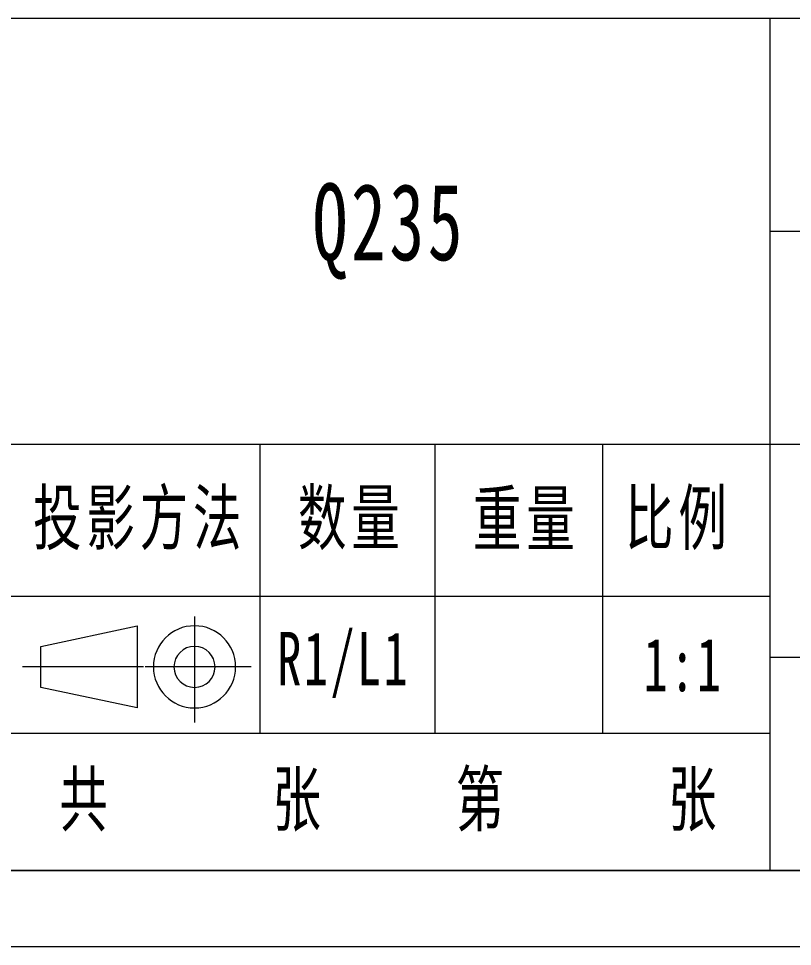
# Model space of a CAD drawing. Header units: millimetres. Extents: x -15766 to 80009, y -9701 to 15159.
# Drawn here: x 108.1 to 158.9, y 11131.7 to 11192.7 of the extents above; entities that cross this region are included whole.
import ezdxf

# ---------------------------------------------------------------- set-up
doc = ezdxf.new("R2010")
doc.units = ezdxf.units.MM
doc.linetypes.add('CENTER-HOKUTO_1', pattern=[16, 13, -1, 1, -1])
for name, color, linetype, lineweight in [('CDRAFT0', 7, 'Continuous', 18), ('title_frame', 7, 'Continuous', 18), ('尺寸线层', 3, 'Continuous', 18), ('粗实线层_1', 7, 'Continuous', 15), ('细实线层', 7, 'Continuous', 18)]:
    doc.layers.add(name, color=color, linetype=linetype, lineweight=lineweight)
doc.styles.add('标准', font='', dxfattribs={"width": 0.667})
doc.styles.get('标准').set_extended_font_data('宋体')

# ---------------------------------------------------------------- blocks, each defined once
blk = doc.blocks.new('*X3')
at = {"layer": 'CDRAFT0'}
blk.add_line((0, 0), (420, 0), dxfattribs=at)
at = {"layer": '粗实线层_1'}
blk.add_line((25, 5), (415, 5), dxfattribs=at)

msp = doc.modelspace()

# ---------------------------------------------------------------- linework, layer by layer
at = {"layer": '粗实线层_1'}
for p, q in [((207.43797, 11192.74841), (27.43797, 11192.74841)), ((157.43797, 11192.74841), (157.43797, 11136.74841)), ((207.43797, 11178.74841), (157.43797, 11178.74841)), ((157.43797, 11164.74841), (27.43797, 11164.74841)), ((123.93797, 11164.74841), (123.93797, 11145.74841)), ((135.43797, 11164.74841), (135.43797, 11145.74841)), ((146.43797, 11164.74841), (146.43797, 11145.74841)), ((207.43797, 11164.74841), (157.43797, 11164.74841)), ((207.43797, 11150.74841), (157.43797, 11150.74841)), ((157.43797, 11145.74841), (107.43797, 11145.74841)), ((207.43797, 11136.74841), (27.43797, 11136.74841))]:
    msp.add_line(p, q, dxfattribs=at)
at = {"layer": '细实线层'}
msp.add_line((157.43797, 11154.74841), (107.43797, 11154.74841), dxfattribs=at)
at = {"layer": '细实线层', "color": 2, "linetype": 'CENTER-HOKUTO_1', "lineweight": 18}
for p, q in [((119.6361, 11153.44824), (119.6361, 11146.47144)), ((116.28601, 11150.12724), (108.32795, 11150.12724)), ((123.34844, 11150.12724), (116.39278, 11150.12724))]:
    msp.add_line(p, q, dxfattribs=at)
at = {"layer": '细实线层', "color": 3}
for p, q in [((109.53964, 11151.47724), (115.86669, 11152.82724)), ((115.86669, 11152.82724), (115.86669, 11147.42724)), ((109.53964, 11148.77724), (109.53964, 11151.47724)), ((115.86669, 11147.42724), (109.53964, 11148.77724))]:
    msp.add_line(p, q, dxfattribs=at)
for radius in [2.7, 1.35]:
    msp.add_arc((119.6361, 11150.12724), radius, 0, 359.9893827, dxfattribs=at)

# ---------------------------------------------------------------- block references
at = {"layer": 'title_frame'}
msp.add_blockref('*X3', (-207.56203, 11131.74841), dxfattribs=at)

# ---------------------------------------------------------------- texts
at = {"layer": '尺寸线层', "attachment_point": 5, "line_spacing_factor": 1.15057, "style": '标准'}
for s, insert, char_height, width in [('{\\T1.1;Q235}', (132.43797, 11178.74841), 5.0503058, 29.4580043), ('\\T1.1;投影方法', (116.03297, 11159.74841), 3.5, 22), ('\\T1.1;数量', (129.93797, 11159.74841), 3.5, 22), ('\\T1.1;重量', (141.43797, 11159.74841), 3.5, 22), ('\\T1.1;比例', (151.43797, 11159.74841), 3.5, 22), ('{\\T1.1;R1/L1}', (129.43797, 11150.24841), 3.5, 11), ('\\T1.1;1:1', (151.77278, 11150.24841), 3.5, 10.6696195), ('\\T1.1;共', (112.5093, 11141.24841), 3.5, 8), ('\\T1.1;张', (126.5093, 11141.24841), 3.5, 8), ('\\T1.1;第', (138.54821, 11141.24841), 3.5, 8), ('\\T1.1;张', (152.5093, 11141.24841), 3.5, 8)]:
    msp.add_mtext(s, dxfattribs=dict(at, insert=insert, char_height=char_height, width=width))

doc.saveas('drawing.dxf')
